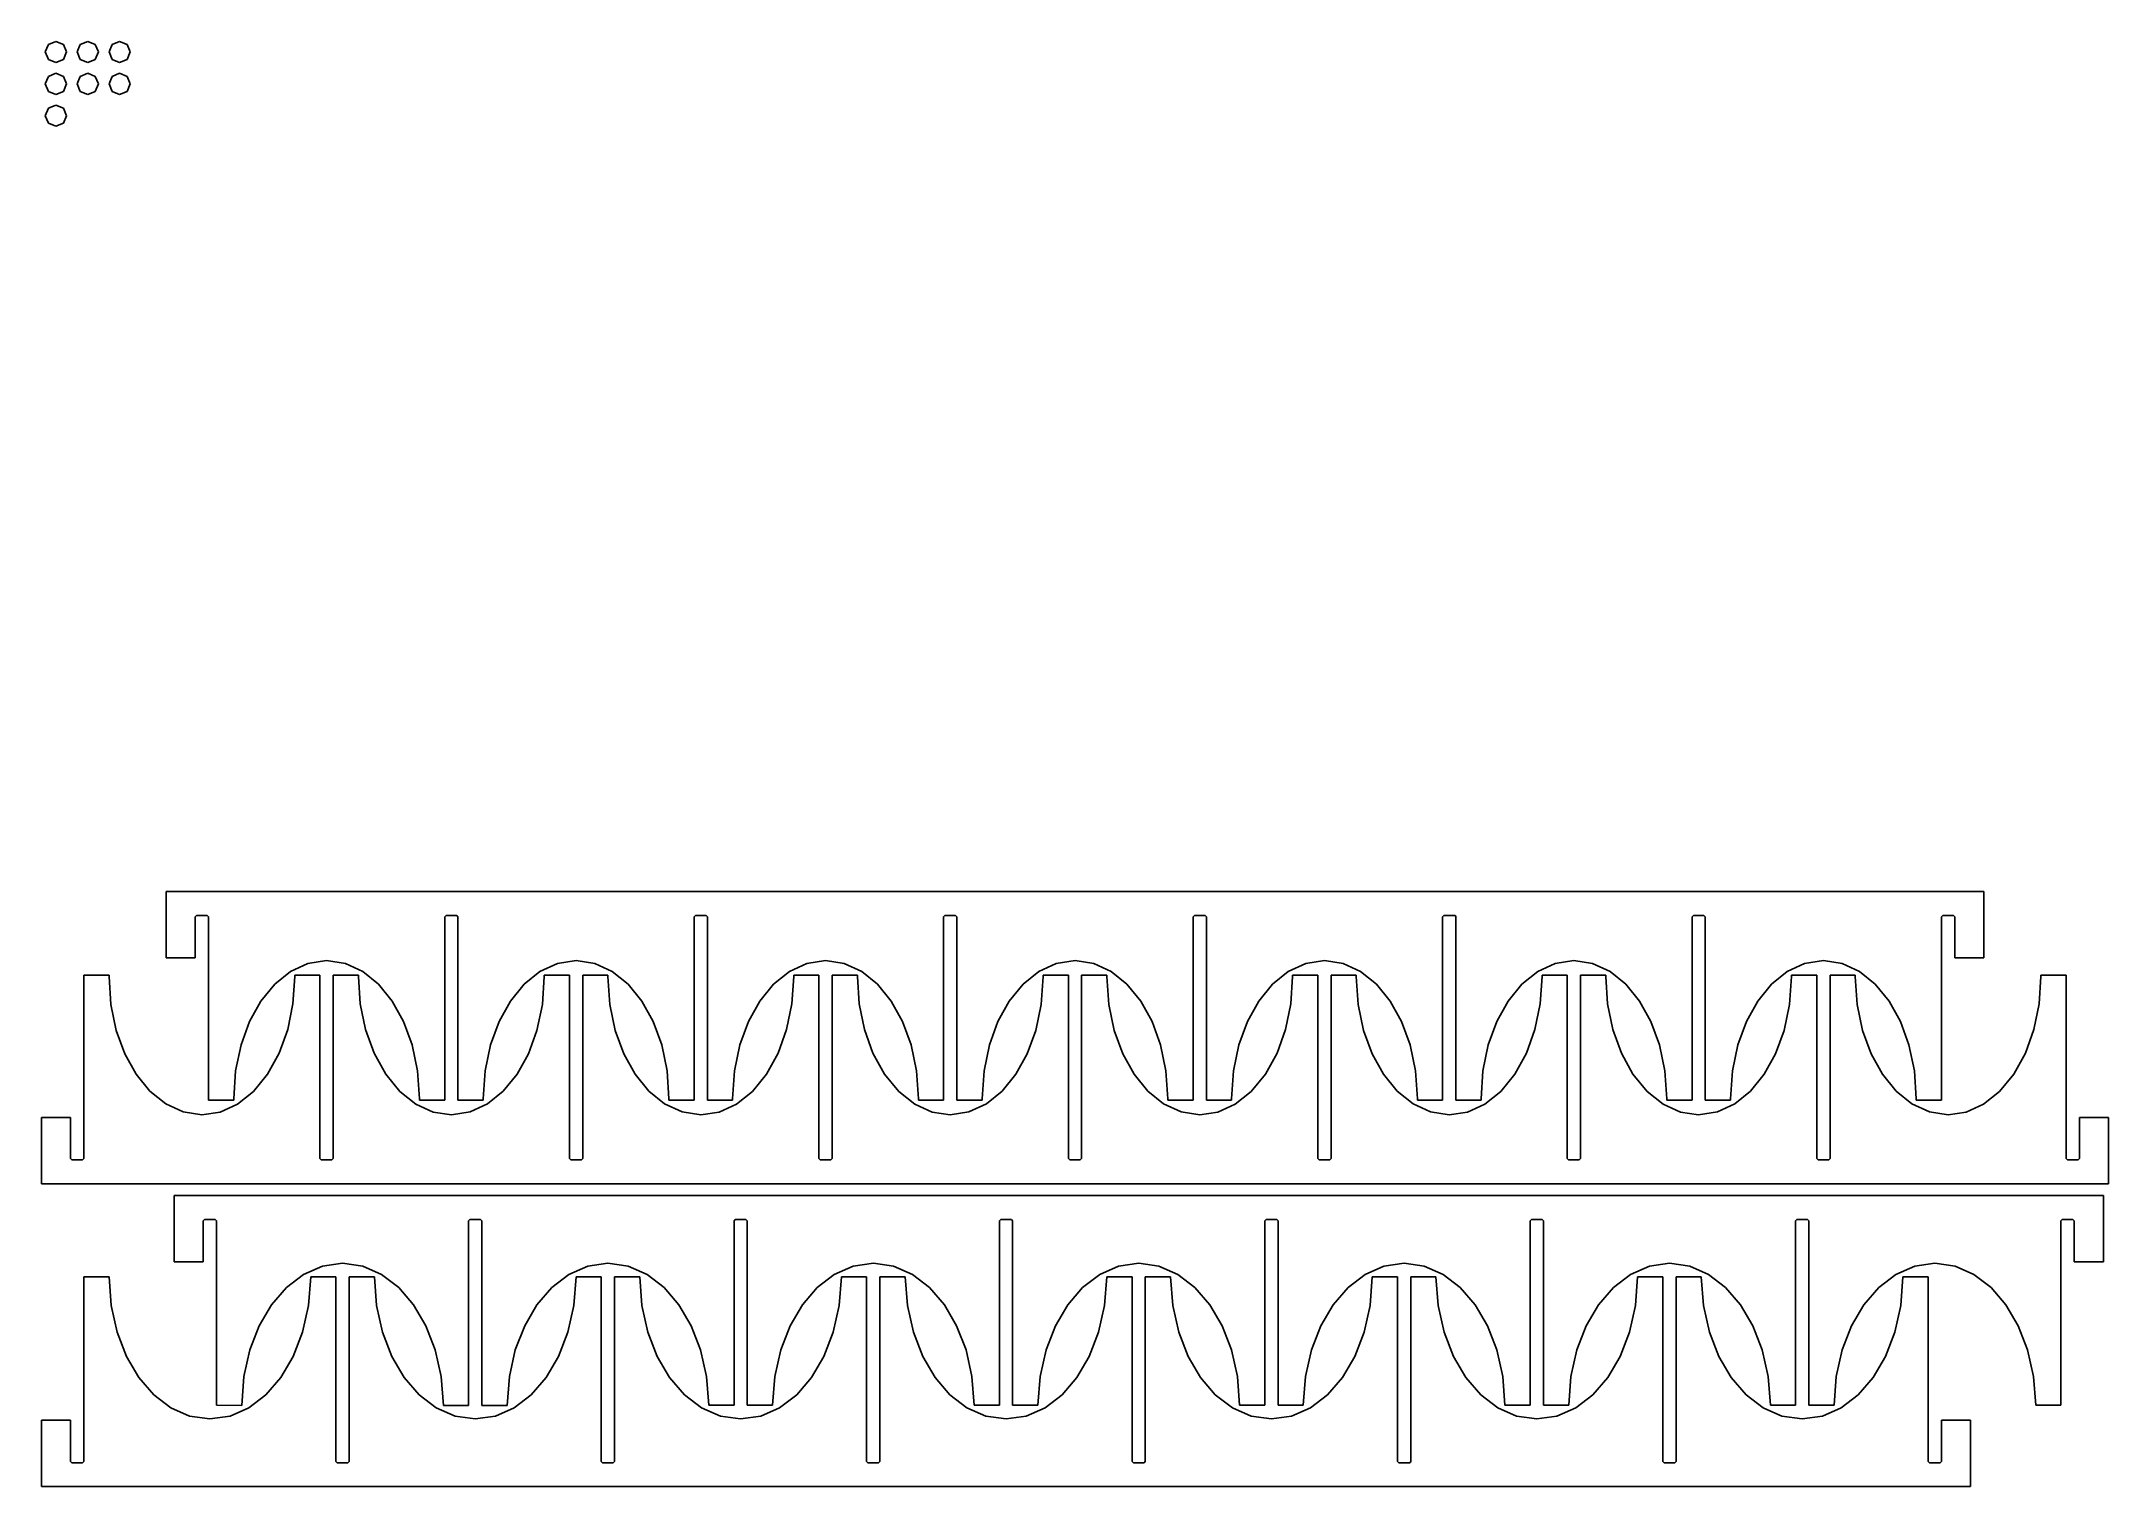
# Model space of a CAD drawing. Extents: x 0 to 110, y -61 to 16.
import ezdxf

# ---------------------------------------------------------------- set-up
doc = ezdxf.new("R2010")
doc.units = 0

msp = doc.modelspace()

# ---------------------------------------------------------------- linework, layer by layer
at = {"layer": 'cut test circles'}
for p, q in [((0.729764, 15.356922), (1.128886, 15.522244)), ((1.128886, 15.522244), (1.528008, 15.356922)), ((2.423094, 15.356922), (2.822216, 15.522244)), ((2.822216, 15.522244), (3.221338, 15.356922)), ((4.116434, 15.356922), (4.515556, 15.522244)), ((4.515556, 15.522244), (4.914678, 15.356922)), ((0.564442, 14.9578), (0.729764, 15.356922)), ((0.729764, 14.558678), (0.564442, 14.9578)), ((1.128886, 14.393356), (0.729764, 14.558678)), ((1.528008, 14.558678), (1.128886, 14.393356)), ((1.528008, 15.356922), (1.69333, 14.9578)), ((1.69333, 14.9578), (1.528008, 14.558678)), ((1.69333, 14.9578), (1.69333, 14.9578)), ((2.257772, 14.9578), (2.423094, 15.356922)), ((2.423094, 14.558678), (2.257772, 14.9578)), ((2.822216, 14.393356), (2.423094, 14.558678)), ((3.221338, 14.558678), (2.822216, 14.393356)), ((3.221338, 15.356922), (3.38666, 14.9578)), ((3.38666, 14.9578), (3.221338, 14.558678)), ((3.38666, 14.9578), (3.38666, 14.9578)), ((3.951112, 14.9578), (4.116434, 15.356922)), ((4.116434, 14.558678), (3.951112, 14.9578)), ((4.515556, 14.393356), (4.116434, 14.558678)), ((4.914678, 14.558678), (4.515556, 14.393356)), ((4.914678, 15.356922), (5.08, 14.9578)), ((5.08, 14.9578), (4.914678, 14.558678)), ((5.08, 14.9578), (5.08, 14.9578)), ((0.564442, 13.2645), (0.729764, 13.663622)), ((0.729764, 12.865378), (0.564442, 13.2645)), ((0.729764, 13.663622), (1.128886, 13.828944)), ((1.128886, 13.828944), (1.528008, 13.663622)), ((1.528008, 13.663622), (1.69333, 13.2645)), ((1.69333, 13.2645), (1.528008, 12.865378)), ((1.69333, 13.2645), (1.69333, 13.2645)), ((2.257772, 13.2645), (2.423094, 13.663622)), ((2.423094, 12.865378), (2.257772, 13.2645)), ((2.423094, 13.663622), (2.822216, 13.828944)), ((2.822216, 13.828944), (3.221338, 13.663622)), ((3.221338, 13.663622), (3.38666, 13.2645)), ((3.38666, 13.2645), (3.221338, 12.865378)), ((3.38666, 13.2645), (3.38666, 13.2645)), ((3.951112, 13.2645), (4.116434, 13.663622)), ((4.116434, 12.865378), (3.951112, 13.2645)), ((4.116434, 13.663622), (4.515556, 13.828944)), ((4.515556, 13.828944), (4.914678, 13.663622)), ((4.914678, 13.663622), (5.08, 13.2645)), ((5.08, 13.2645), (4.914678, 12.865378)), ((5.08, 13.2645), (5.08, 13.2645)), ((1.128886, 12.700056), (0.729764, 12.865378)), ((0.729764, 11.970322), (1.128886, 12.135644)), ((1.528008, 12.865378), (1.128886, 12.700056)), ((1.128886, 12.135644), (1.528008, 11.970322)), ((2.822216, 12.700056), (2.423094, 12.865378)), ((3.221338, 12.865378), (2.822216, 12.700056)), ((4.515556, 12.700056), (4.116434, 12.865378)), ((4.914678, 12.865378), (4.515556, 12.700056)), ((0.564442, 11.5712), (0.729764, 11.970322)), ((0.729764, 11.172078), (0.564442, 11.5712)), ((1.128886, 11.006756), (0.729764, 11.172078)), ((1.528008, 11.172078), (1.128886, 11.006756)), ((1.528008, 11.970322), (1.69333, 11.5712)), ((1.69333, 11.5712), (1.528008, 11.172078)), ((1.69333, 11.5712), (1.69333, 11.5712))]:
    msp.add_line(p, q, dxfattribs=at)
at = {"layer": 'rib guides 47'}
for p, q in [((6.98498, -29.6643), (6.98498, -33.1921)), ((21.0255, -29.6643), (6.98498, -29.6643)), ((35.1366, -29.6643), (21.0255, -29.6643)), ((53.1988, -29.6643), (35.1366, -29.6643)), ((67.3099, -29.6643), (53.1988, -29.6643)), ((75.0711, -29.6643), (67.3099, -29.6643)), ((79.728, -29.6643), (75.0711, -29.6643)), ((93.8391, -29.6643), (79.728, -29.6643)), ((103.646, -29.6643), (93.8391, -29.6643)), ((103.646, -33.1921), (103.646, -29.6643)), ((8.53718, -31.0049), (8.607767, -30.934313)), ((8.53718, -33.1921), (8.53718, -31.0049)), ((8.607767, -30.934313), (9.17217, -30.9343)), ((9.17217, -30.9343), (9.242758, -31.004887)), ((9.242758, -31.004887), (9.24276, -40.7415)), ((21.8017, -31.005), (21.872142, -30.934413)), ((21.8017, -40.7416), (21.8017, -31.005)), ((21.872142, -30.934413), (22.4367, -30.9345)), ((22.4367, -30.9345), (22.507142, -31.005087)), ((22.507142, -31.005087), (22.5071, -40.7416)), ((35.066, -31.0049), (35.136588, -30.934313)), ((35.066, -40.7415), (35.066, -31.0049)), ((35.136588, -30.934313), (35.701, -30.9343)), ((35.701, -30.9343), (35.771588, -31.004887)), ((35.771588, -31.004887), (35.7716, -40.7415)), ((48.3304, -31.0049), (48.400842, -30.934313)), ((48.3304, -40.7415), (48.3304, -31.0049)), ((48.400842, -30.934313), (48.9652, -30.9343)), ((48.9652, -30.9343), (49.035788, -31.004887)), ((49.035788, -31.004887), (49.0358, -40.7415)), ((61.5949, -31.0049), (61.665488, -30.934313)), ((61.5949, -40.7415), (61.5949, -31.0049)), ((61.665488, -30.934313), (62.2299, -30.9343)), ((62.2299, -30.9343), (62.300488, -31.004887)), ((62.300488, -31.004887), (62.3005, -40.7415)), ((74.8594, -31.0049), (74.929987, -30.934313)), ((74.8594, -40.7415), (74.8594, -31.0049)), ((74.929987, -30.934313), (75.071, -30.9343)), ((75.071, -30.9343), (75.4944, -30.9343)), ((75.4944, -30.9343), (75.521677, -30.939841)), ((75.521677, -30.939841), (75.521677, -30.939841)), ((75.521677, -30.939841), (75.543997, -30.955008)), ((75.543997, -30.955008), (75.564703, -31.004886)), ((75.564703, -31.004886), (75.5647, -40.7415)), ((88.1239, -31.0049), (88.194487, -30.934313)), ((88.1239, -40.7415), (88.1239, -31.0049)), ((88.194487, -30.934313), (88.7589, -30.9343)), ((88.7589, -30.9343), (88.829487, -31.004887)), ((88.829487, -31.004887), (88.8295, -40.7415)), ((101.389, -31.0049), (101.459587, -30.934313)), ((101.389, -40.7415), (101.389, -31.0049)), ((101.459587, -30.934313), (102.024, -30.9343)), ((102.024, -30.9343), (102.094587, -31.004887)), ((102.094587, -31.004887), (102.094, -33.1921)), ((6.98498, -33.1921), (8.53718, -33.1921)), ((12.760821, -34.586462), (13.599749, -33.909917)), ((13.599749, -33.909917), (14.526815, -33.482342)), ((14.526815, -33.482342), (15.522161, -33.333242)), ((15.522161, -33.333242), (16.517527, -33.482303)), ((16.517527, -33.482303), (17.444616, -33.909853)), ((17.444616, -33.909853), (18.283567, -34.586385)), ((26.025195, -34.586385), (26.864146, -33.909854)), ((26.864146, -33.909854), (27.791235, -33.482304)), ((27.791235, -33.482304), (28.786601, -33.333242)), ((28.786601, -33.333242), (29.781946, -33.482341)), ((29.781946, -33.482341), (30.709011, -33.909916)), ((30.709011, -33.909916), (31.547938, -34.586461)), ((39.289721, -34.586462), (40.128649, -33.909917)), ((40.128649, -33.909917), (41.055715, -33.482342)), ((41.055715, -33.482342), (42.051061, -33.333242)), ((42.051061, -33.333242), (43.046427, -33.482303)), ((43.046427, -33.482303), (43.973516, -33.909853)), ((43.973516, -33.909853), (44.812467, -34.586384)), ((52.554095, -34.586385), (53.393046, -33.909854)), ((53.393046, -33.909854), (54.320135, -33.482304)), ((54.320135, -33.482304), (55.315501, -33.333242)), ((55.315501, -33.333242), (56.310846, -33.482341)), ((56.310846, -33.482341), (57.237911, -33.909916)), ((57.237911, -33.909916), (58.076838, -34.586461)), ((65.818521, -34.586462), (66.657449, -33.909917)), ((66.657449, -33.909917), (67.584515, -33.482342)), ((67.584515, -33.482342), (68.579861, -33.333242)), ((68.579861, -33.333242), (69.575227, -33.482303)), ((69.575227, -33.482303), (70.502316, -33.909853)), ((70.502316, -33.909853), (71.341267, -34.586384)), ((79.082945, -34.586385), (79.921896, -33.909854)), ((79.921896, -33.909854), (80.848984, -33.482304)), ((80.848984, -33.482304), (81.84435, -33.333242)), ((81.84435, -33.333242), (82.839695, -33.482342)), ((82.839695, -33.482342), (83.766761, -33.909917)), ((83.766761, -33.909917), (84.605687, -34.586461)), ((92.347572, -34.586458), (93.186499, -33.909913)), ((93.186499, -33.909913), (94.113565, -33.482339)), ((94.113565, -33.482339), (95.10891, -33.333242)), ((95.10891, -33.333242), (96.104279, -33.482303)), ((96.104279, -33.482303), (97.031369, -33.909852)), ((97.031369, -33.909852), (97.870321, -34.586384)), ((102.094, -33.1921), (103.646, -33.1921)), ((2.610583, -34.114249), (2.61058, -43.8508)), ((3.38661, -34.1141), (2.610583, -34.114249)), ((3.74031, -34.1141), (3.38661, -34.1141)), ((3.951339, -34.1141), (3.74031, -34.1141)), ((3.951189, -34.184687), (3.951339, -34.1141)), ((4.051529, -35.663489), (3.951189, -34.184687)), ((12.029892, -35.48247), (12.760821, -34.586462)), ((13.828949, -34.184687), (13.73317, -35.622912)), ((14.0395, -34.1141), (13.8288, -34.1141)), ((13.8288, -34.1141), (13.828949, -34.184687)), ((14.3934, -34.1141), (14.0395, -34.1141)), ((15.1695, -34.1141), (14.3934, -34.1141)), ((15.169558, -43.850713), (15.1695, -34.1141)), ((16.6511, -34.1141), (15.875, -34.1141)), ((15.875, -34.1141), (15.875, -43.8507)), ((17.005, -34.1141), (16.6511, -34.1141)), ((17.215739, -34.1141), (17.005, -34.1141)), ((17.215589, -34.184687), (17.215739, -34.1141)), ((17.311368, -35.622912), (17.215589, -34.184687)), ((18.283567, -34.586385), (19.014519, -35.482391)), ((25.294243, -35.482391), (26.025195, -34.586385)), ((27.093349, -34.184687), (26.99301, -35.663489)), ((27.6579, -34.1141), (27.0932, -34.1141)), ((27.0932, -34.1141), (27.093349, -34.184687)), ((27.6579, -34.1143), (27.6579, -34.1141)), ((28.4339, -34.1143), (27.6579, -34.1143)), ((28.433913, -43.850812), (28.4339, -34.1143)), ((29.9155, -34.1143), (29.1395, -34.1143)), ((29.1395, -34.1143), (29.1395, -43.8508)), ((30.480239, -34.1141), (29.9155, -34.1141)), ((29.9155, -34.1141), (29.9155, -34.1143)), ((30.480089, -34.184687), (30.480239, -34.1141)), ((30.580429, -35.663489), (30.480089, -34.184687)), ((31.547938, -34.586461), (32.278867, -35.482469)), ((38.558792, -35.48247), (39.289721, -34.586462)), ((40.357849, -34.184687), (40.26207, -35.622912)), ((40.9222, -34.1141), (40.3577, -34.1141)), ((40.3577, -34.1141), (40.357849, -34.184687)), ((40.9222, -34.1143), (40.9222, -34.1141)), ((41.6982, -34.1143), (40.9222, -34.1143)), ((41.698258, -43.850812), (41.6982, -34.1143)), ((43.18, -34.1143), (42.4037, -34.1143)), ((42.4037, -34.1143), (42.4037, -43.8508)), ((43.744539, -34.1141), (43.18, -34.1141)), ((43.18, -34.1141), (43.18, -34.1143)), ((43.744389, -34.184687), (43.744539, -34.1141)), ((43.840168, -35.622912), (43.744389, -34.184687)), ((44.812467, -34.586384), (45.543419, -35.48239)), ((51.823143, -35.482391), (52.554095, -34.586385)), ((53.622149, -34.184688), (53.52181, -35.663489)), ((54.1867, -34.1141), (53.622, -34.1141)), ((53.622, -34.1141), (53.622149, -34.184688)), ((54.1867, -34.1143), (54.1867, -34.1141)), ((54.9628, -34.1143), (54.1867, -34.1143)), ((54.962712, -43.850812), (54.9628, -34.1143)), ((56.4445, -34.1143), (55.6683, -34.1143)), ((55.6683, -34.1143), (55.6683, -43.8508)), ((57.009039, -34.1141), (56.4445, -34.1141)), ((56.4445, -34.1141), (56.4445, -34.1143)), ((57.008889, -34.184687), (57.009039, -34.1141)), ((57.109229, -35.663489), (57.008889, -34.184687)), ((58.076838, -34.586461), (58.807767, -35.482469)), ((65.087592, -35.48247), (65.818521, -34.586462)), ((66.886649, -34.184688), (66.79087, -35.622912)), ((67.4512, -34.1141), (66.8865, -34.1141)), ((66.8865, -34.1141), (66.886649, -34.184688)), ((67.4512, -34.1143), (67.4512, -34.1141)), ((68.2273, -34.1143), (67.4512, -34.1143)), ((68.227212, -43.850812), (68.2273, -34.1143)), ((69.7089, -34.1143), (68.9328, -34.1143)), ((68.9328, -34.1143), (68.9328, -41.6636)), ((70.272889, -34.1141), (69.7089, -34.1141)), ((69.7089, -34.1141), (69.7089, -34.1143)), ((70.27274, -34.184687), (70.272889, -34.1141)), ((70.37308, -35.663489), (70.27274, -34.184687)), ((71.341267, -34.586384), (72.072219, -35.48239)), ((78.351994, -35.482391), (79.082945, -34.586385)), ((80.1505, -34.184687), (80.054721, -35.622912)), ((80.715, -34.1141), (80.1505, -34.1141)), ((80.1505, -34.1141), (80.1505, -34.184687)), ((80.715, -34.1143), (80.715, -34.1141)), ((81.491, -34.1143), (80.715, -34.1143)), ((81.491063, -43.850812), (81.491, -34.1143)), ((82.9728, -34.1143), (82.1965, -34.1143)), ((82.1965, -34.1143), (82.1965, -43.8508)), ((83.53735, -34.1141), (82.9728, -34.1141)), ((82.9728, -34.1141), (82.9728, -34.1143)), ((83.53735, -34.184687), (83.53735, -34.1141)), ((83.633129, -35.622912), (83.53735, -34.184687)), ((84.605687, -34.586461), (85.336615, -35.48247)), ((91.616643, -35.482466), (92.347572, -34.586458)), ((93.4151, -34.184688), (93.314761, -35.663487)), ((93.9798, -34.1141), (93.4151, -34.1141)), ((93.4151, -34.1141), (93.4151, -34.184688)), ((93.9798, -34.1143), (93.9798, -34.1141)), ((94.7558, -34.1143), (93.9798, -34.1143)), ((94.755813, -43.850812), (94.7558, -34.1143)), ((96.2376, -34.1143), (95.4614, -34.1143)), ((95.4614, -34.1143), (95.4614, -43.8508)), ((96.80225, -34.1141), (96.2376, -34.1141)), ((96.2376, -34.1141), (96.2376, -34.1143)), ((96.80225, -34.184687), (96.80225, -34.1141)), ((96.902589, -35.663487), (96.80225, -34.184687)), ((97.870321, -34.586384), (98.601273, -35.48239)), ((106.68, -34.184688), (106.584221, -35.622912)), ((107.245, -34.1141), (106.68, -34.1141)), ((106.68, -34.1141), (106.68, -34.184688)), ((107.245, -34.1143), (107.245, -34.1141)), ((108.021, -34.1143), (107.245, -34.1143)), ((108.020413, -43.850812), (108.021, -34.1143)), ((4.339306, -37.040851), (4.051529, -35.663489)), ((11.426821, -36.568435), (12.029892, -35.48247)), ((13.73317, -35.622912), (13.452991, -36.992752)), ((17.591548, -36.992752), (17.311368, -35.622912)), ((19.014519, -35.482391), (19.617611, -36.568364)), ((24.691152, -36.568364), (25.294243, -35.482391)), ((26.99301, -35.663489), (26.705233, -37.040851)), ((30.868206, -37.040851), (30.580429, -35.663489)), ((32.278867, -35.482469), (32.881938, -36.568435)), ((37.955721, -36.568435), (38.558792, -35.48247)), ((40.26207, -35.622912), (39.981891, -36.992752)), ((44.120348, -36.992752), (43.840168, -35.622912)), ((45.543419, -35.48239), (46.146511, -36.568363)), ((51.220052, -36.568364), (51.823143, -35.482391)), ((53.52181, -35.663489), (53.234033, -37.040851)), ((57.397006, -37.040851), (57.109229, -35.663489)), ((58.807767, -35.482469), (59.410838, -36.568435)), ((64.484521, -36.568435), (65.087592, -35.48247)), ((66.79087, -35.622912), (66.510691, -36.992752)), ((70.660856, -37.040851), (70.37308, -35.663489)), ((72.072219, -35.48239), (72.675311, -36.568363)), ((77.748903, -36.568364), (78.351994, -35.482391)), ((80.054721, -35.622912), (79.774542, -36.992752)), ((83.913308, -36.992752), (83.633129, -35.622912)), ((85.336615, -35.48247), (85.939685, -36.568435)), ((91.013572, -36.568433), (91.616643, -35.482466)), ((93.314761, -35.663487), (93.026985, -37.040847)), ((97.190365, -37.040847), (96.902589, -35.663487)), ((98.601273, -35.48239), (99.204363, -36.568363)), ((106.584221, -35.622912), (106.304042, -36.992752)), ((4.794659, -38.287267), (4.339306, -37.040851)), ((10.971467, -37.814852), (11.426821, -36.568435)), ((13.452991, -36.992752), (12.999143, -38.255714)), ((18.045396, -38.255714), (17.591548, -36.992752)), ((19.617611, -36.568364), (20.072981, -37.814797)), ((24.235782, -37.814797), (24.691152, -36.568364)), ((26.705233, -37.040851), (26.249879, -38.287267)), ((31.323559, -38.287267), (30.868206, -37.040851)), ((32.881938, -36.568435), (33.337292, -37.814851)), ((37.500367, -37.814852), (37.955721, -36.568435)), ((39.981891, -36.992752), (39.528043, -38.255714)), ((44.574196, -38.255714), (44.120348, -36.992752)), ((46.146511, -36.568363), (46.601881, -37.814796)), ((50.764682, -37.814797), (51.220052, -36.568364)), ((53.234033, -37.040851), (52.778679, -38.287267)), ((57.852359, -38.287267), (57.397006, -37.040851)), ((59.410838, -36.568435), (59.866192, -37.814851)), ((64.029167, -37.814852), (64.484521, -36.568435)), ((66.510691, -36.992752), (66.056843, -38.255714)), ((71.11621, -38.287267), (70.660856, -37.040851)), ((72.675311, -36.568363), (73.130681, -37.814796)), ((77.293533, -37.814797), (77.748903, -36.568364)), ((79.774542, -36.992752), (79.320694, -38.255714)), ((84.367156, -38.255714), (83.913308, -36.992752)), ((85.939685, -36.568435), (86.395037, -37.814851)), ((90.558218, -37.81485), (91.013572, -36.568433)), ((93.026985, -37.040847), (92.571632, -38.287263)), ((97.645718, -38.287263), (97.190365, -37.040847)), ((99.204363, -36.568363), (99.659732, -37.814796)), ((106.304042, -36.992752), (105.850194, -38.255714)), ((5.397731, -39.373233), (4.794659, -38.287267)), ((10.68369, -39.192213), (10.971467, -37.814852)), ((12.999143, -38.255714), (12.382358, -39.373307)), ((18.66218, -39.373307), (18.045396, -38.255714)), ((20.072981, -37.814797), (20.360768, -39.192182)), ((23.947994, -39.192182), (24.235782, -37.814797)), ((26.249879, -38.287267), (25.646808, -39.373233)), ((31.926631, -39.373233), (31.323559, -38.287267)), ((33.337292, -37.814851), (33.625069, -39.192213)), ((37.21259, -39.192213), (37.500367, -37.814852)), ((39.528043, -38.255714), (38.911258, -39.373307)), ((45.19098, -39.373307), (44.574196, -38.255714)), ((46.601881, -37.814796), (46.889668, -39.192182)), ((50.476894, -39.192182), (50.764682, -37.814797)), ((52.778679, -38.287267), (52.175608, -39.373233)), ((58.455431, -39.373233), (57.852359, -38.287267)), ((59.866192, -37.814851), (60.153969, -39.192213)), ((63.74139, -39.192213), (64.029167, -37.814852)), ((66.056843, -38.255714), (65.440058, -39.373307)), ((71.719281, -39.373233), (71.11621, -38.287267)), ((73.130681, -37.814796), (73.418468, -39.192182)), ((77.005745, -39.192182), (77.293533, -37.814797)), ((79.320694, -38.255714), (78.703909, -39.373307)), ((84.983941, -39.373307), (84.367156, -38.255714)), ((86.395037, -37.814851), (86.682812, -39.192213)), ((90.270441, -39.192212), (90.558218, -37.81485)), ((92.571632, -38.287263), (91.968562, -39.373228)), ((98.248788, -39.373228), (97.645718, -38.287263)), ((99.659732, -37.814796), (99.947518, -39.192182)), ((105.850194, -38.255714), (105.233409, -39.373307)), ((6.12866, -40.269241), (5.397731, -39.373233)), ((10.583351, -40.671012), (10.68369, -39.192213)), ((12.382358, -39.373307), (11.630125, -40.289657)), ((19.414414, -40.289657), (18.66218, -39.373307)), ((20.360768, -39.192182), (20.461111, -40.671012)), ((23.847651, -40.671012), (23.947994, -39.192182)), ((25.646808, -39.373233), (24.915879, -40.269241)), ((32.65756, -40.269241), (31.926631, -39.373233)), ((33.625069, -39.192213), (33.725411, -40.671012)), ((37.112251, -40.671012), (37.21259, -39.192213)), ((38.911258, -39.373307), (38.159025, -40.289657)), ((45.943214, -40.289657), (45.19098, -39.373307)), ((46.889668, -39.192182), (46.990011, -40.671012)), ((50.376551, -40.671012), (50.476894, -39.192182)), ((52.175608, -39.373233), (51.444679, -40.269241)), ((59.18636, -40.269241), (58.455431, -39.373233)), ((60.153969, -39.192213), (60.254311, -40.671012)), ((63.641051, -40.671012), (63.74139, -39.192213)), ((65.440058, -39.373307), (64.687825, -40.289657)), ((72.450211, -40.269241), (71.719281, -39.373233)), ((73.418468, -39.192182), (73.518811, -40.671012)), ((76.9054, -40.671012), (77.005745, -39.192182)), ((78.703909, -39.373307), (77.951675, -40.289657)), ((85.736175, -40.289657), (84.983941, -39.373307)), ((86.682812, -39.192213), (86.78315, -40.671012)), ((90.1701, -40.671012), (90.270441, -39.192212)), ((91.968562, -39.373228), (91.237634, -40.269236)), ((98.979716, -40.269236), (98.248788, -39.373228)), ((99.947518, -39.192182), (100.04786, -40.671012)), ((105.233409, -39.373307), (104.481175, -40.289657)), ((6.967588, -40.945785), (6.12866, -40.269241)), ((10.5835, -40.7416), (10.583351, -40.671012)), ((11.630125, -40.289657), (10.780048, -40.963929)), ((20.264491, -40.963929), (19.414414, -40.289657)), ((20.461111, -40.671012), (20.460961, -40.7416)), ((23.8478, -40.7416), (23.847651, -40.671012)), ((24.915879, -40.269241), (24.076951, -40.945785)), ((33.496488, -40.945785), (32.65756, -40.269241)), ((33.725411, -40.671012), (33.725261, -40.7416)), ((37.1124, -40.7416), (37.112251, -40.671012)), ((38.159025, -40.289657), (37.308948, -40.963929)), ((46.793291, -40.963929), (45.943214, -40.289657)), ((46.990011, -40.671012), (46.989861, -40.7416)), ((50.3767, -40.7416), (50.376551, -40.671012)), ((51.444679, -40.269241), (50.605751, -40.945785)), ((60.025288, -40.945785), (59.18636, -40.269241)), ((60.254311, -40.671012), (60.254161, -40.7416)), ((63.6412, -40.7416), (63.641051, -40.671012)), ((64.687825, -40.289657), (63.837748, -40.963929)), ((73.289138, -40.945785), (72.450211, -40.269241)), ((73.518811, -40.671012), (73.518661, -40.7416)), ((76.9054, -40.7416), (76.9054, -40.671012)), ((77.951675, -40.289657), (77.101598, -40.963929)), ((86.586252, -40.963929), (85.736175, -40.289657)), ((86.78315, -40.671012), (86.78315, -40.7416)), ((90.1701, -40.7416), (90.1701, -40.671012)), ((91.237634, -40.269236), (90.398708, -40.945781)), ((99.818642, -40.945781), (98.979716, -40.269236)), ((100.04786, -40.671012), (100.04786, -40.7416)), ((104.481175, -40.289657), (103.631098, -40.963929)), ((1.90499, -41.6636), (0.352793, -41.6636)), ((0.352793, -41.6636), (0.352793, -45.1914)), ((1.904992, -43.850812), (1.90499, -41.6636)), ((7.894654, -41.373359), (6.967588, -40.945785)), ((8.889999, -41.522458), (7.894654, -41.373359)), ((9.858036, -41.380177), (8.889999, -41.522458)), ((9.24276, -40.7415), (10.018787, -40.741649)), ((10.780048, -40.963929), (9.858036, -41.380177)), ((10.018787, -40.741649), (10.3725, -40.7416)), ((10.3725, -40.7416), (10.5835, -40.7416)), ((21.186503, -41.380177), (20.264491, -40.963929)), ((20.460961, -40.7416), (20.6717, -40.7416)), ((20.6717, -40.7416), (21.0255, -40.7416)), ((21.0255, -40.7416), (21.8017, -40.7416)), ((22.154539, -41.522458), (21.186503, -41.380177)), ((23.149885, -41.373359), (22.154539, -41.522458)), ((22.5071, -40.7416), (23.2833, -40.7416)), ((24.076951, -40.945785), (23.149885, -41.373359)), ((23.2833, -40.7416), (23.6371, -40.7416)), ((23.6371, -40.7416), (23.8478, -40.7416)), ((34.423554, -41.373359), (33.496488, -40.945785)), ((33.725261, -40.7416), (34.29, -40.7416)), ((34.29, -40.7416), (34.29, -40.7415)), ((34.29, -40.7415), (35.066, -40.7415)), ((35.418899, -41.522458), (34.423554, -41.373359)), ((36.386936, -41.380177), (35.418899, -41.522458)), ((35.7716, -40.7415), (36.5476, -40.7415)), ((37.308948, -40.963929), (36.386936, -41.380177)), ((36.5476, -40.7415), (36.5476, -40.7416)), ((36.5476, -40.7416), (37.1124, -40.7416)), ((47.715303, -41.380177), (46.793291, -40.963929)), ((46.989861, -40.7416), (47.5544, -40.7416)), ((47.5544, -40.7416), (47.5544, -40.7415)), ((47.5544, -40.7415), (48.3304, -40.7415)), ((48.683339, -41.522458), (47.715303, -41.380177)), ((49.678685, -41.373359), (48.683339, -41.522458)), ((49.0358, -40.7415), (49.8122, -40.7415)), ((50.605751, -40.945785), (49.678685, -41.373359)), ((49.8122, -40.7415), (49.8122, -40.7416)), ((49.8122, -40.7416), (50.3767, -40.7416)), ((60.952354, -41.373359), (60.025288, -40.945785)), ((60.254161, -40.7416), (60.8189, -40.7416)), ((60.8189, -40.7416), (60.8189, -40.7415)), ((60.8189, -40.7415), (61.5949, -40.7415)), ((61.947699, -41.522458), (60.952354, -41.373359)), ((62.915736, -41.380177), (61.947699, -41.522458)), ((62.3005, -40.7415), (63.0767, -40.7415)), ((63.837748, -40.963929), (62.915736, -41.380177)), ((63.0767, -40.7415), (63.0767, -40.7416)), ((63.0767, -40.7416), (63.6412, -40.7416)), ((68.9328, -41.6636), (68.9328, -43.8508)), ((74.216205, -41.373359), (73.289138, -40.945785)), ((73.518661, -40.7416), (74.0834, -40.7416)), ((74.0834, -40.7416), (74.0834, -40.7415)), ((74.0834, -40.7415), (74.8594, -40.7415)), ((75.21155, -41.522458), (74.216205, -41.373359)), ((76.179587, -41.380177), (75.21155, -41.522458)), ((75.5647, -40.7415), (76.341, -40.7415)), ((77.101598, -40.963929), (76.179587, -41.380177)), ((76.341, -40.7415), (76.341, -40.7416)), ((76.341, -40.7416), (76.9054, -40.7416)), ((87.508263, -41.380177), (86.586252, -40.963929)), ((86.78315, -40.7416), (87.3479, -40.7416)), ((87.3479, -40.7416), (87.3479, -40.7415)), ((87.3479, -40.7415), (88.1239, -40.7415)), ((88.4763, -41.522458), (87.508263, -41.380177)), ((89.471644, -41.373357), (88.4763, -41.522458)), ((88.8295, -40.7415), (89.6056, -40.7415)), ((90.398708, -40.945781), (89.471644, -41.373357)), ((89.6056, -40.7415), (89.6056, -40.7416)), ((89.6056, -40.7416), (90.1701, -40.7416)), ((100.745706, -41.373357), (99.818642, -40.945781)), ((100.04786, -40.7416), (100.613, -40.7416)), ((100.613, -40.7416), (100.613, -40.7415)), ((100.613, -40.7415), (101.389, -40.7415)), ((101.74105, -41.522458), (100.745706, -41.373357)), ((102.709087, -41.380177), (101.74105, -41.522458)), ((103.631098, -40.963929), (102.709087, -41.380177)), ((110.278, -41.6636), (108.726, -41.6636)), ((108.726, -41.6636), (108.726, -43.8508)), ((110.278, -45.1914), (110.278, -41.6636)), ((1.97558, -43.9214), (1.904992, -43.850812)), ((2.539992, -43.921388), (1.97558, -43.9214)), ((2.61058, -43.8508), (2.539992, -43.921388)), ((15.24, -43.9213), (15.169558, -43.850713)), ((15.804558, -43.921288), (15.24, -43.9213)), ((15.875, -43.8507), (15.804558, -43.921288)), ((28.5045, -43.9214), (28.433913, -43.850812)), ((29.068913, -43.921388), (28.5045, -43.9214)), ((29.1395, -43.8508), (29.068913, -43.921388)), ((41.7687, -43.9214), (41.698258, -43.850812)), ((42.333112, -43.921388), (41.7687, -43.9214)), ((42.4037, -43.8508), (42.333112, -43.921388)), ((55.0333, -43.9214), (54.962712, -43.850812)), ((55.597713, -43.921388), (55.0333, -43.9214)), ((55.6683, -43.8508), (55.597713, -43.921388)), ((68.2978, -43.9214), (68.227212, -43.850812)), ((68.862212, -43.921388), (68.2978, -43.9214)), ((68.9328, -43.8508), (68.862212, -43.921388)), ((81.5615, -43.9214), (81.491063, -43.850812)), ((82.125913, -43.921388), (81.5615, -43.9214)), ((82.1965, -43.8508), (82.125913, -43.921388)), ((94.8264, -43.9214), (94.755813, -43.850812)), ((95.390813, -43.921388), (94.8264, -43.9214)), ((95.4614, -43.8508), (95.390813, -43.921388)), ((108.091, -43.9214), (108.020413, -43.850812)), ((108.655406, -43.921388), (108.091, -43.9214)), ((108.726, -43.8508), (108.655406, -43.921388)), ((0.352793, -45.1914), (14.3933, -45.1914)), ((14.3933, -45.1914), (28.5045, -45.1914)), ((28.5045, -45.1914), (46.5666, -45.1914)), ((46.5666, -45.1914), (60.6777, -45.1914)), ((60.6777, -45.1914), (68.8623, -45.1914)), ((68.8623, -45.1914), (70.485, -45.1914)), ((70.485, -45.1914), (86.36, -45.1914)), ((86.36, -45.1914), (100.471, -45.1914)), ((100.471, -45.1914), (110.278, -45.1914))]:
    msp.add_line(p, q, dxfattribs=at)
at = {"layer": 'rib guides 50'}
for p, q in [((7.41069, -45.8204), (7.41069, -49.3482)), ((21.4512, -45.8204), (7.41069, -45.8204)), ((35.5624, -45.8204), (21.4512, -45.8204)), ((45.9301, -45.8204), (35.5624, -45.8204)), ((53.6245, -45.8204), (45.9301, -45.8204)), ((67.7356, -45.8204), (53.6245, -45.8204)), ((80.1513, -45.8204), (67.7356, -45.8204)), ((81.7765, -45.8204), (80.1513, -45.8204)), ((81.8485, -45.8204), (81.7765, -45.8204)), ((95.9596, -45.8204), (81.8485, -45.8204)), ((110, -45.8204), (95.9596, -45.8204)), ((110, -49.3482), (110, -45.8204)), ((8.96289, -47.161), (9.033478, -47.090412)), ((8.96289, -49.3482), (8.96289, -47.161)), ((9.033478, -47.090412), (9.59789, -47.0904)), ((9.59789, -47.0904), (9.668477, -47.160988)), ((9.668477, -47.160988), (9.66848, -56.9681)), ((23.0717, -47.1623), (23.142288, -47.091712)), ((23.0717, -49.4201), (23.0717, -47.1623)), ((23.142288, -47.091712), (23.7067, -47.0918)), ((23.7067, -47.0918), (23.777287, -47.162388)), ((23.777287, -47.162388), (23.7773, -56.9695)), ((37.1834, -47.1612), (37.253988, -47.090612)), ((37.1834, -49.419), (37.1834, -47.1612)), ((37.253988, -47.090612), (37.8178, -47.0906)), ((37.8178, -47.0906), (37.888388, -47.161188)), ((37.888388, -47.161188), (37.8884, -51.8911)), ((51.2951, -47.1598), (51.365687, -47.089212)), ((51.2951, -52.0943), (51.2951, -47.1598)), ((51.365687, -47.089212), (51.9301, -47.0892)), ((51.9301, -47.0892), (52.000688, -47.159788)), ((52.000688, -47.159788), (52.0007, -49.4176)), ((65.4074, -47.161), (65.477842, -47.090412)), ((65.4074, -56.9682), (65.4074, -47.161)), ((65.477842, -47.090412), (66.0424, -47.0904)), ((66.0424, -47.0904), (66.112842, -47.160988)), ((66.112842, -47.160988), (66.1128, -49.4188)), ((79.5185, -47.161), (79.588937, -47.090412)), ((79.5185, -56.9682), (79.5185, -47.161)), ((79.588937, -47.090412), (80.1535, -47.0904)), ((80.1535, -47.0904), (80.223937, -47.160988)), ((80.223937, -47.160988), (80.224, -49.3482)), ((93.6314, -47.161), (93.701845, -47.090412)), ((93.6314, -56.9682), (93.6314, -47.161)), ((93.701845, -47.090412), (94.2664, -47.0904)), ((94.2664, -47.0904), (94.336845, -47.160988)), ((94.336845, -47.160988), (94.3369, -49.4188)), ((107.743, -47.161), (107.813437, -47.090412)), ((107.743, -56.9682), (107.743, -47.161)), ((107.813437, -47.090412), (108.378, -47.0904)), ((108.378, -47.0904), (108.448437, -47.160988)), ((108.448437, -47.160988), (108.448, -49.3482)), ((7.41069, -49.3482), (8.96289, -49.3482)), ((15.29714, -49.571834), (16.37125, -49.418893)), ((16.37125, -49.418893), (17.445337, -49.571867)), ((23.0717, -56.9695), (23.0717, -49.4201)), ((29.40823, -49.57174), (30.48234, -49.4188)), ((30.48234, -49.4188), (31.55632, -49.571742)), ((37.1834, -53.8198), (37.1834, -49.419)), ((43.519463, -49.571641), (44.59349, -49.41877)), ((44.59349, -49.41877), (45.667456, -49.571708)), ((52.0007, -49.4176), (52.0007, -56.967)), ((57.63058, -49.571684), (58.70459, -49.41882)), ((58.70459, -49.41882), (59.778556, -49.571758)), ((66.1128, -49.4188), (66.1128, -56.9682)), ((71.74178, -49.571684), (72.81579, -49.41882)), ((72.81579, -49.41882), (73.889756, -49.571758)), ((80.224, -49.3482), (80.2247, -49.3482)), ((80.2247, -49.3482), (80.2247, -49.4176)), ((80.2247, -49.4176), (80.2247, -56.967)), ((85.85467, -49.571687), (86.92868, -49.41882)), ((86.92868, -49.41882), (88.002646, -49.571757)), ((94.3369, -49.4188), (94.3369, -56.9682)), ((99.96577, -49.571687), (101.03978, -49.41882)), ((101.03978, -49.41882), (102.113746, -49.571758)), ((108.448, -49.3482), (110, -49.3482)), ((3.95131, -50.1407), (2.61058, -50.142014)), ((2.61058, -50.142014), (2.61058, -59.9492)), ((4.068656, -51.665613), (3.95126, -50.1407)), ((3.95126, -50.1407), (3.95131, -50.1407)), ((13.38865, -50.705499), (14.295844, -50.010694)), ((14.295844, -50.010694), (15.29714, -49.571834)), ((14.6752, -50.1407), (14.557808, -51.665585)), ((16.0138, -50.1407), (14.6752, -50.1407)), ((16.0138, -57.6901), (16.0138, -50.1407)), ((18.0608, -50.1407), (16.7194, -50.1407)), ((16.7194, -50.1407), (16.7194, -59.9479)), ((17.445337, -49.571867), (18.446607, -50.010749)), ((18.06246, -50.14073), (18.0608, -50.1407)), ((18.179856, -51.665643), (18.06246, -50.14073)), ((18.446607, -50.010749), (19.353777, -50.705566)), ((27.49974, -50.705405), (28.406934, -50.0106)), ((28.406934, -50.0106), (29.40823, -49.57174)), ((28.7864, -50.1419), (28.668866, -51.666606)), ((30.1255, -50.1419), (28.7864, -50.1419)), ((30.1255, -53.2905), (30.1255, -50.1419)), ((32.1725, -50.1419), (30.8305, -50.1419)), ((30.8305, -50.1419), (30.8305, -53.2905)), ((31.55632, -49.571742), (32.557505, -50.010537)), ((32.17341, -50.14186), (32.1725, -50.1419)), ((32.290953, -51.666612), (32.17341, -50.14186)), ((32.557505, -50.010537), (33.464615, -50.705224)), ((41.61107, -50.70505), (42.518229, -50.010389)), ((42.518229, -50.010389), (43.519463, -49.571641)), ((42.8975, -50.142), (42.779948, -51.666683)), ((43.18, -50.142), (42.8975, -50.142)), ((43.18, -50.1431), (43.18, -50.142)), ((44.2372, -50.1431), (43.18, -50.1431)), ((44.2372, -52.0443), (44.2372, -50.1431)), ((46.0022, -50.1431), (44.9428, -50.1431)), ((44.9428, -50.1431), (44.9428, -57.6924)), ((45.667456, -49.571708), (46.668629, -50.010492)), ((46.28451, -50.142), (46.0022, -50.142)), ((46.0022, -50.142), (46.0022, -50.1431)), ((46.402072, -51.666732), (46.28451, -50.142)), ((46.668629, -50.010492), (47.575731, -50.705162)), ((55.722207, -50.705064), (56.629358, -50.01042)), ((56.629358, -50.01042), (57.63058, -49.571684)), ((57.0086, -50.142), (56.891048, -51.666683)), ((57.2911, -50.142), (57.0086, -50.142)), ((58.3495, -50.142), (57.2911, -50.142)), ((58.349458, -59.949213), (58.3495, -50.142)), ((60.1133, -50.142), (59.0549, -50.142)), ((59.0549, -50.142), (59.0549, -57.6914)), ((59.778556, -49.571758), (60.779729, -50.010542)), ((60.39561, -50.142), (60.1133, -50.142)), ((60.513172, -51.666732), (60.39561, -50.142)), ((60.779729, -50.010542), (61.686831, -50.705212)), ((69.833407, -50.705064), (70.740558, -50.01042)), ((70.740558, -50.01042), (71.74178, -49.571684)), ((71.1197, -50.142), (71.002148, -51.666683)), ((71.4022, -50.142), (71.1197, -50.142)), ((72.4606, -50.142), (71.4022, -50.142)), ((72.460658, -59.949113), (72.4606, -50.142)), ((74.2241, -50.1432), (73.1647, -50.1432)), ((73.1647, -50.1432), (73.1647, -57.6926)), ((73.889756, -49.571758), (74.890929, -50.010542)), ((74.50651, -50.1422), (74.2241, -50.1422)), ((74.2241, -50.1422), (74.2241, -50.1432)), ((74.624072, -51.666931), (74.50651, -50.1422)), ((74.890929, -50.010542), (75.798031, -50.705212)), ((83.9463, -50.705068), (84.853449, -50.010424)), ((84.853449, -50.010424), (85.85467, -49.571687)), ((85.2306, -50.1422), (85.113049, -51.666883)), ((85.5131, -50.1422), (85.2306, -50.1422)), ((86.5715, -50.1422), (85.5131, -50.1422)), ((86.571463, -59.949413), (86.5715, -50.1422)), ((88.3353, -50.1422), (87.2769, -50.1422)), ((87.2769, -50.1422), (87.2769, -57.6916)), ((88.002646, -49.571757), (89.003821, -50.01054)), ((88.61762, -50.1422), (88.3353, -50.1422)), ((88.735179, -51.666931), (88.61762, -50.1422)), ((89.003821, -50.01054), (89.910924, -50.705208)), ((98.0574, -50.705068), (98.964549, -50.010424)), ((98.964549, -50.010424), (99.96577, -49.571687)), ((99.3417, -50.1422), (99.224149, -51.666883)), ((99.6242, -50.1422), (99.3417, -50.1422)), ((100.683, -50.1422), (99.6242, -50.1422)), ((100.682563, -59.949213), (100.683, -50.1422)), ((102.113746, -49.571758), (103.114919, -50.010542)), ((103.114919, -50.010542), (104.022021, -50.705212)), ((11.941709, -52.743047), (12.596843, -51.626275)), ((12.596843, -51.626275), (13.38865, -50.705499)), ((19.353777, -50.705566), (20.145561, -51.626344)), ((20.145561, -51.626344), (20.800675, -52.743109)), ((26.052799, -52.742953), (26.707933, -51.626181)), ((26.707933, -51.626181), (27.49974, -50.705405)), ((33.464615, -50.705224), (34.25637, -51.625838)), ((34.25637, -51.625838), (34.91149, -52.742418)), ((40.164109, -52.742254), (40.81927, -51.62566)), ((40.81927, -51.62566), (41.61107, -50.70505)), ((47.575731, -50.705162), (48.367482, -51.625756)), ((48.367482, -51.625756), (49.022603, -52.742312)), ((54.275247, -52.742226), (54.93041, -51.625654)), ((54.93041, -51.625654), (55.722207, -50.705064)), ((61.686831, -50.705212), (62.478582, -51.625806)), ((62.478582, -51.625806), (63.133703, -52.742362)), ((68.386447, -52.742226), (69.04161, -51.625654)), ((69.04161, -51.625654), (69.833407, -50.705064)), ((75.798031, -50.705212), (76.589781, -51.625806)), ((76.589781, -51.625806), (77.244901, -52.742362)), ((82.499343, -52.742228), (83.154503, -51.625658)), ((83.154503, -51.625658), (83.9463, -50.705068)), ((89.910924, -50.705208), (90.702676, -51.625801)), ((90.702676, -51.625801), (91.357798, -52.742357)), ((96.610443, -52.742228), (97.265603, -51.625658)), ((97.265603, -51.625658), (98.0574, -50.705068)), ((104.022021, -50.705212), (104.813771, -51.625806)), ((104.813771, -51.625806), (105.468891, -52.742362)), ((4.386585, -53.084453), (4.068656, -51.665613)), ((11.444535, -54.02584), (11.941709, -52.743047)), ((14.557808, -51.665585), (14.23989, -53.084404)), ((18.497785, -53.084483), (18.179856, -51.665643)), ((20.800675, -52.743109), (21.297835, -54.025889)), ((25.555625, -54.025747), (26.052799, -52.742953)), ((28.668866, -51.666606), (28.350856, -53.085233)), ((32.608985, -53.085266), (32.290953, -51.666612)), ((34.91149, -52.742418), (35.408695, -54.025002)), ((37.8884, -51.8911), (37.8884, -53.8198)), ((39.666873, -54.024869), (40.164109, -52.742254)), ((42.779948, -51.666683), (42.461927, -53.085284)), ((44.2372, -55.0158), (44.2372, -52.0443)), ((46.720115, -53.085363), (46.402072, -51.666732)), ((49.022603, -52.742312), (49.519814, -54.024871)), ((51.2951, -55.0658), (51.2951, -52.0943)), ((53.778004, -54.024816), (54.275247, -52.742226)), ((56.891048, -51.666683), (56.573027, -53.085284)), ((60.831215, -53.085363), (60.513172, -51.666732)), ((63.133703, -52.742362), (63.630914, -54.024921)), ((67.889204, -54.024816), (68.386447, -52.742226)), ((71.002148, -51.666683), (70.684127, -53.085284)), ((74.942115, -53.085561), (74.624072, -51.666931)), ((77.244901, -52.742362), (77.74211, -54.024921)), ((82.002101, -54.024818), (82.499343, -52.742228)), ((85.113049, -51.666883), (84.795028, -53.085484)), ((89.053221, -53.085561), (88.735179, -51.666931)), ((91.357798, -52.742357), (91.855009, -54.024916)), ((96.113201, -54.024818), (96.610443, -52.742228)), ((99.224149, -51.666883), (98.906129, -53.085484)), ((105.468891, -52.742362), (105.9661, -54.024921)), ((4.883759, -54.367247), (4.386585, -53.084453)), ((14.23989, -53.084404), (13.742732, -54.367183)), ((18.994959, -54.367277), (18.497785, -53.084483)), ((28.350856, -53.085233), (27.853651, -54.367817)), ((30.1255, -57.6913), (30.1255, -53.2905)), ((30.8305, -53.2905), (30.8305, -55.2191)), ((33.106223, -54.367862), (32.608985, -53.085266)), ((37.1834, -56.9683), (37.1834, -53.8198)), ((37.8884, -53.8198), (37.8884, -56.9683)), ((42.461927, -53.085284), (41.964716, -54.367844)), ((47.217359, -54.367935), (46.720115, -53.085363)), ((56.573027, -53.085284), (56.075816, -54.367844)), ((61.328459, -54.367935), (60.831215, -53.085363)), ((70.684127, -53.085284), (70.186916, -54.367844)), ((75.439359, -54.368132), (74.942115, -53.085561)), ((84.795028, -53.085484), (84.297817, -54.368043)), ((89.550465, -54.368132), (89.053221, -53.085561)), ((98.906129, -53.085484), (98.40892, -54.368043)), ((5.538892, -55.484019), (4.883759, -54.367247)), ((11.126607, -55.444681), (11.444535, -54.02584)), ((13.742732, -54.367183), (13.087619, -55.483947)), ((19.650092, -55.484049), (18.994959, -54.367277)), ((21.297835, -54.025889), (21.615754, -55.444708)), ((25.237697, -55.444587), (25.555625, -54.025747)), ((27.853651, -54.367817), (27.198531, -55.484398)), ((33.761384, -55.48444), (33.106223, -54.367862)), ((35.408695, -54.025002), (35.726705, -55.443627)), ((39.348842, -55.443539), (39.666873, -54.024869)), ((41.964716, -54.367844), (41.309595, -55.484401)), ((47.872521, -55.484491), (47.217359, -54.367935)), ((49.519814, -54.024871), (49.837836, -55.44347)), ((53.45996, -55.443462), (53.778004, -54.024816)), ((56.075816, -54.367844), (55.420695, -55.484401)), ((61.983621, -55.484491), (61.328459, -54.367935)), ((63.630914, -54.024921), (63.948936, -55.44352)), ((67.57116, -55.443462), (67.889204, -54.024816)), ((70.186916, -54.367844), (69.531795, -55.484401)), ((76.094521, -55.484686), (75.439359, -54.368132)), ((77.74211, -54.024921), (78.06013, -55.44352)), ((81.684059, -55.443462), (82.002101, -54.024818)), ((84.297817, -54.368043), (83.642695, -55.4846)), ((90.205627, -55.484686), (89.550465, -54.368132)), ((91.855009, -54.024916), (92.173029, -55.443517)), ((95.795159, -55.443462), (96.113201, -54.024818)), ((98.40892, -54.368043), (97.7538, -55.4846)), ((105.9661, -54.024921), (106.28412, -55.44352)), ((6.3307, -56.404795), (5.538892, -55.484019)), ((11.00921, -56.969593), (11.126607, -55.444681)), ((13.087619, -55.483947), (12.295834, -56.404725)), ((20.4419, -56.404825), (19.650092, -55.484049)), ((21.615754, -55.444708), (21.73315, -56.969593)), ((25.1203, -56.9695), (25.237697, -55.444587)), ((27.198531, -55.484398), (26.406776, -56.405011)), ((30.8305, -55.2191), (30.8305, -59.9491)), ((34.553185, -56.405041), (33.761384, -55.48444)), ((35.726705, -55.443627), (35.84424, -56.96833)), ((39.2313, -56.9683), (39.348842, -55.443539)), ((41.309595, -55.484401), (40.517843, -56.404995)), ((44.237212, -59.950213), (44.2372, -55.0158)), ((48.664318, -56.405073), (47.872521, -55.484491)), ((49.837836, -55.44347), (49.95539, -56.96815)), ((51.2951, -56.967), (51.2951, -55.0658)), ((53.3424, -56.9682), (53.45996, -55.443462)), ((55.420695, -55.484401), (54.628943, -56.404995)), ((62.775418, -56.405073), (61.983621, -55.484491)), ((63.948936, -55.44352), (64.06649, -56.9682)), ((67.4536, -56.9682), (67.57116, -55.443462)), ((69.531795, -55.484401), (68.740043, -56.404995)), ((76.886318, -56.405266), (76.094521, -55.484686)), ((78.06013, -55.44352), (78.17768, -56.9682)), ((81.5665, -56.9682), (81.684059, -55.443462)), ((83.642695, -55.4846), (82.850943, -56.405193)), ((90.997426, -56.405266), (90.205627, -55.484686)), ((92.173029, -55.443517), (92.29058, -56.9682)), ((95.6776, -56.9682), (95.795159, -55.443462)), ((97.7538, -55.4846), (96.96205, -56.405193)), ((106.28412, -55.44352), (106.40167, -56.9682)), ((7.237894, -57.0996), (6.3307, -56.404795)), ((8.23919, -57.53846), (7.237894, -57.0996)), ((9.66848, -56.9681), (11.00921, -56.969593)), ((11.388663, -57.099542), (10.38739, -57.538425)), ((12.295834, -56.404725), (11.388663, -57.099542)), ((21.349094, -57.09963), (20.4419, -56.404825)), ((22.35039, -57.53849), (21.349094, -57.09963)), ((21.73315, -56.969593), (23.0717, -56.9695)), ((23.7773, -56.9695), (25.1187, -56.9695)), ((25.499665, -57.099696), (24.49848, -57.53849)), ((25.1187, -56.9695), (25.1203, -56.9695)), ((26.406776, -56.405011), (25.499665, -57.099696)), ((35.460344, -57.099707), (34.553185, -56.405041)), ((36.461576, -57.538476), (35.460344, -57.099707)), ((35.84424, -56.96833), (37.1834, -56.9683)), ((37.8884, -56.9683), (39.2304, -56.9683)), ((39.61074, -57.099665), (38.609566, -57.53845)), ((39.2304, -56.9683), (39.2313, -56.9683)), ((40.517843, -56.404995), (39.61074, -57.099665)), ((49.571469, -57.099721), (48.664318, -56.405073)), ((50.57269, -57.53848), (49.571469, -57.099721)), ((49.95539, -56.96815), (50.2379, -56.9682)), ((50.2379, -56.9682), (50.2379, -56.967)), ((50.2379, -56.967), (51.2951, -56.967)), ((52.0007, -56.967), (53.0601, -56.967)), ((53.72184, -57.099665), (52.720666, -57.53845)), ((53.0601, -56.967), (53.0601, -56.9682)), ((53.0601, -56.9682), (53.3424, -56.9682)), ((54.628943, -56.404995), (53.72184, -57.099665)), ((63.682569, -57.099721), (62.775418, -56.405073)), ((64.68379, -57.53848), (63.682569, -57.099721)), ((64.06649, -56.9682), (64.349, -56.9682)), ((64.349, -56.9682), (65.4074, -56.9682)), ((66.1128, -56.9682), (67.1712, -56.9682)), ((67.83294, -57.099665), (66.831766, -57.53845)), ((67.1712, -56.9682), (67.4536, -56.9682)), ((68.740043, -56.404995), (67.83294, -57.099665)), ((77.793469, -57.099913), (76.886318, -56.405266)), ((78.79469, -57.53867), (77.793469, -57.099913)), ((78.17768, -56.9682), (78.4601, -56.9682)), ((78.4601, -56.9682), (79.5185, -56.9682)), ((80.2247, -56.967), (81.2841, -56.967)), ((81.94384, -57.099861), (80.942666, -57.538644)), ((81.2841, -56.967), (81.2841, -56.9682)), ((81.2841, -56.9682), (81.5665, -56.9682)), ((82.850943, -56.405193), (81.94384, -57.099861)), ((91.904577, -57.099913), (90.997426, -56.405266)), ((92.9058, -57.53867), (91.904577, -57.099913)), ((92.29058, -56.9682), (92.573, -56.9682)), ((92.573, -56.9682), (93.6314, -56.9682)), ((94.3369, -56.9682), (95.3952, -56.9682)), ((96.054949, -57.099861), (95.053776, -57.538644)), ((95.3952, -56.9682), (95.6776, -56.9682)), ((96.96205, -56.405193), (96.054949, -57.099861)), ((106.40167, -56.9682), (106.684, -56.9682)), ((106.684, -56.9682), (107.743, -56.9682)), ((1.90499, -57.762), (0.352793, -57.762)), ((0.352793, -57.762), (0.352793, -61.2898)), ((1.904992, -59.949213), (1.90499, -57.762)), ((9.3133, -57.6914), (8.23919, -57.53846)), ((10.38739, -57.538425), (9.3133, -57.6914)), ((16.013813, -59.947913), (16.0138, -57.6901)), ((23.4245, -57.69143), (22.35039, -57.53849)), ((24.49848, -57.53849), (23.4245, -57.69143)), ((30.125513, -59.949106), (30.1255, -57.6913)), ((37.5356, -57.69139), (36.461576, -57.538476)), ((38.609566, -57.53845), (37.5356, -57.69139)), ((44.9428, -57.6924), (44.9428, -59.9502)), ((51.6467, -57.69139), (50.57269, -57.53848)), ((52.720666, -57.53845), (51.6467, -57.69139)), ((59.0549, -57.6914), (59.0549, -59.9492)), ((65.7578, -57.69139), (64.68379, -57.53848)), ((66.831766, -57.53845), (65.7578, -57.69139)), ((73.1647, -57.6926), (73.1647, -59.9504)), ((79.8687, -57.69158), (78.79469, -57.53867)), ((80.942666, -57.538644), (79.8687, -57.69158)), ((87.2769, -57.6916), (87.2769, -59.9494)), ((93.97981, -57.69158), (92.9058, -57.53867)), ((95.053776, -57.538644), (93.97981, -57.69158)), ((102.94, -57.762), (101.388, -57.762)), ((101.388, -57.762), (101.388, -59.9492)), ((102.94, -61.2898), (102.94, -57.762)), ((1.97558, -60.0198), (1.904992, -59.949213)), ((2.539992, -60.019787), (1.97558, -60.0198)), ((2.61058, -59.9492), (2.539992, -60.019787)), ((16.0844, -60.0185), (16.013813, -59.947913)), ((16.648813, -60.018487), (16.0844, -60.0185)), ((16.7194, -59.9479), (16.648813, -60.018487)), ((30.1961, -60.0197), (30.125513, -59.949106)), ((30.759913, -60.019694), (30.1961, -60.0197)), ((30.8305, -59.9491), (30.759913, -60.019694)), ((44.3078, -60.0208), (44.237212, -59.950213)), ((44.872212, -60.020787), (44.3078, -60.0208)), ((44.9428, -59.9502), (44.872212, -60.020787)), ((58.4199, -60.0198), (58.349458, -59.949213)), ((58.984459, -60.019787), (58.4199, -60.0198)), ((59.0549, -59.9492), (58.984459, -60.019787)), ((72.5311, -60.0197), (72.460658, -59.949113)), ((73.095565, -60.019673), (72.5311, -60.0197)), ((73.141067, -60.002901), (73.095565, -60.019673)), ((73.141217, -60.002901), (73.141067, -60.002901)), ((73.144427, -59.999989), (73.141217, -60.002901)), ((73.1647, -59.9504), (73.144427, -59.999989)), ((86.6419, -60.02), (86.571463, -59.949413)), ((87.206455, -60.019987), (86.6419, -60.02)), ((87.2769, -59.9494), (87.206455, -60.019987)), ((100.753, -60.0198), (100.682563, -59.949213)), ((101.317563, -60.019787), (100.753, -60.0198)), ((101.388, -59.9492), (101.317563, -60.019787)), ((0.352793, -61.2898), (14.3933, -61.2898)), ((14.3933, -61.2898), (28.5045, -61.2898)), ((28.5045, -61.2898), (38.8722, -61.2898)), ((38.8722, -61.2898), (46.5666, -61.2898)), ((46.5666, -61.2898), (60.6777, -61.2898)), ((60.6777, -61.2898), (72.8133, -61.2898)), ((72.8133, -61.2898), (72.8133, -61.2898)), ((72.8133, -61.2898), (74.7886, -61.2898)), ((74.7886, -61.2898), (88.8997, -61.2898)), ((88.8997, -61.2898), (102.94, -61.2898))]:
    msp.add_line(p, q, dxfattribs=at)

doc.saveas('drawing.dxf')
